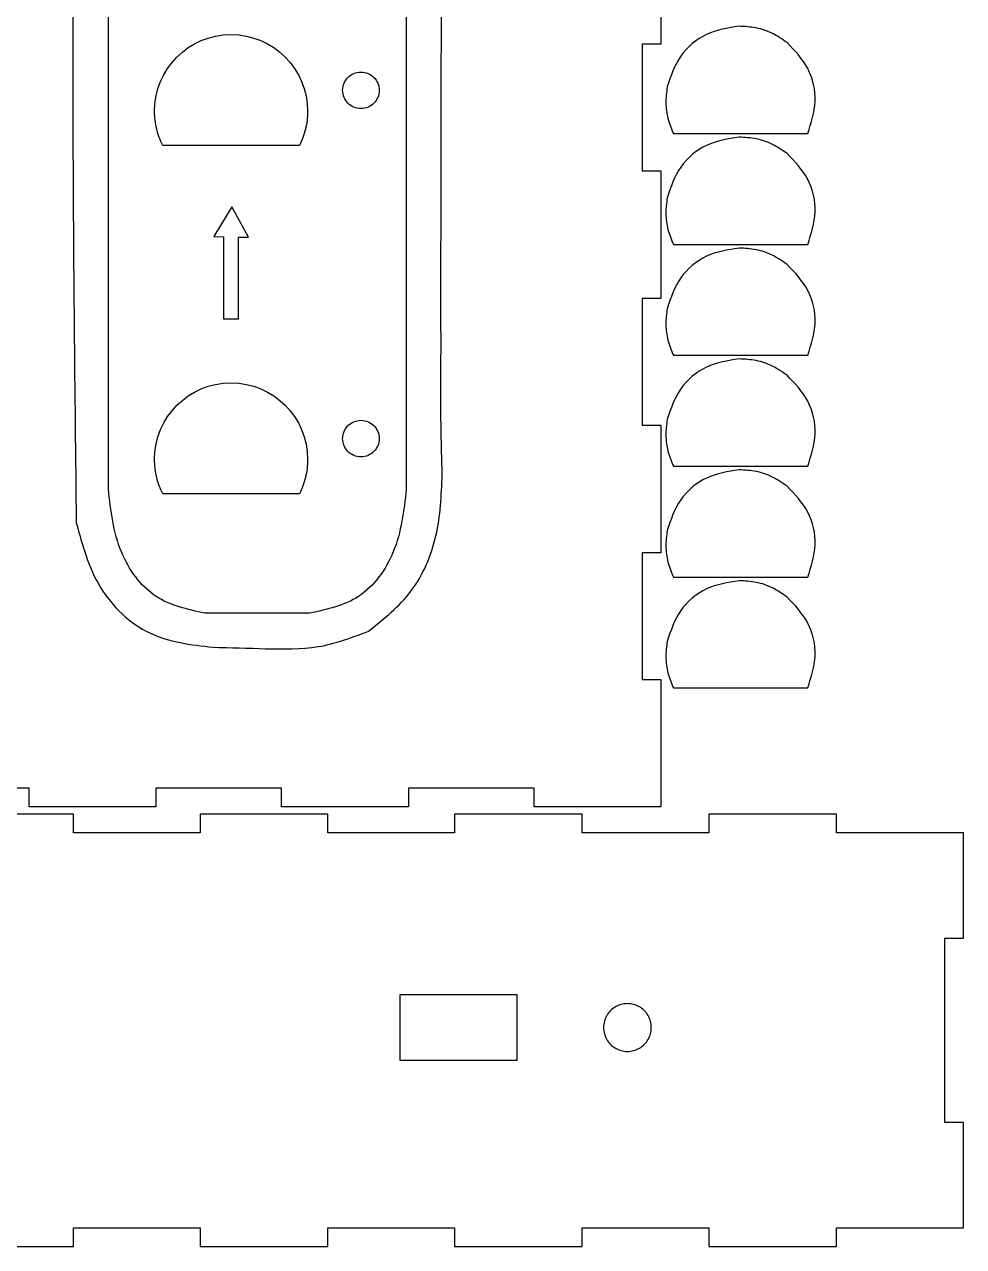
# Model space of a CAD drawing. Extents: x 11 to 585, y 6 to 386.
# Drawn here: x 433.8 to 585.4, y 6.2 to 203.5 of the extents above; entities that cross this region are included whole.
import ezdxf

# ---------------------------------------------------------------- set-up
doc = ezdxf.new("R2010")
doc.units = 0
doc.layers.get('0').update_dxf_attribs({"linetype": 'CONTINUOUS'})

msp = doc.modelspace()

# ---------------------------------------------------------------- linework, layer by layer
at = {"color": 7}
for p, q in [((447.319456, 128.431746), (447.319456, 314.734367)), ((495.41557, 314.734367), (495.41557, 128.431746)), ((536.482064, 220.939946), (536.482064, 200.316613)), ((462.320386, 200.87173), (463.455314, 201.287635)), ((463.455314, 201.287635), (464.639124, 201.592413)), ((464.639124, 201.592413), (465.865605, 201.779839)), ((465.865605, 201.779839), (467.12855, 201.843698)), ((467.12855, 201.843698), (468.391466, 201.779839)), ((468.391466, 201.779839), (469.617947, 201.592413)), ((469.617947, 201.592413), (470.801756, 201.287635)), ((470.801756, 201.287635), (471.936685, 200.87173)), ((549.129599, 203.187694), (549.129599, 203.187694)), ((459.270947, 199.019435), (460.221979, 199.731411)), ((460.221979, 199.731411), (461.240519, 200.350914)), ((461.240519, 200.350914), (462.320386, 200.87173)), ((471.936685, 200.87173), (473.016552, 200.350914)), ((473.016552, 200.350914), (474.035092, 199.731411)), ((474.035092, 199.731411), (474.986124, 199.019435)), ((536.482064, 200.316613), (533.48207, 200.316613)), ((533.48207, 200.316613), (533.48207, 179.873279)), ((456.885068, 196.390902), (457.596296, 197.342962)), ((457.596296, 197.342962), (458.393659, 198.221215)), ((458.393659, 198.221215), (459.270947, 199.019435)), ((474.986124, 199.019435), (475.86344, 198.221215)), ((475.86344, 198.221215), (476.660774, 197.342962)), ((476.660774, 197.342962), (477.372003, 196.390902)), ((455.745991, 194.290234), (456.26624, 195.371253)), ((456.26624, 195.371253), (456.885068, 196.390902)), ((477.372003, 196.390902), (477.990831, 195.371253)), ((477.990831, 195.371253), (478.51108, 194.290234)), ((486.440875, 195.296309), (486.684094, 195.444075)), ((486.684094, 195.444075), (486.941961, 195.568298)), ((486.941961, 195.568298), (487.213007, 195.667499)), ((487.213007, 195.667499), (487.495709, 195.740188)), ((487.495709, 195.740188), (487.788627, 195.784892)), ((487.788627, 195.784892), (488.090238, 195.800132)), ((488.090238, 195.800132), (488.391877, 195.784892)), ((488.391877, 195.784892), (488.684768, 195.740188)), ((488.684768, 195.740188), (488.967498, 195.667499)), ((488.967498, 195.667499), (489.238516, 195.568298)), ((489.238516, 195.568298), (489.49641, 195.444075)), ((489.49641, 195.444075), (489.73963, 195.296309)), ((455.330532, 193.154067), (455.745991, 194.290234)), ((478.51108, 194.290234), (478.926539, 193.154067)), ((485.155466, 193.151744), (485.20017, 193.444652)), ((485.20017, 193.444652), (485.27287, 193.727362)), ((485.27287, 193.727362), (485.372071, 193.998397)), ((485.372071, 193.998397), (485.496306, 194.256269)), ((485.496306, 194.256269), (485.644049, 194.499497)), ((485.644049, 194.499497), (485.81389, 194.726595)), ((485.81389, 194.726595), (486.004277, 194.936086)), ((486.004277, 194.936086), (486.213771, 195.126487)), ((486.213771, 195.126487), (486.440875, 195.296309)), ((489.73963, 195.296309), (489.966734, 195.126487)), ((489.966734, 195.126487), (490.176227, 194.936086)), ((490.176227, 194.936086), (490.366614, 194.726595)), ((490.366614, 194.726595), (490.536428, 194.499497)), ((490.536428, 194.499497), (490.684199, 194.256269)), ((490.684199, 194.256269), (490.808433, 193.998397)), ((490.808433, 193.998397), (490.907606, 193.727362)), ((490.907606, 193.727362), (490.980307, 193.444652)), ((490.980307, 193.444652), (491.025011, 193.151744)), ((454.838872, 190.741169), (455.026099, 191.968974)), ((455.026099, 191.968974), (455.330532, 193.154067)), ((478.926539, 193.154067), (479.230972, 191.968974)), ((479.230972, 191.968974), (479.418198, 190.741169)), ((485.140226, 192.850122), (485.155466, 193.151744)), ((485.155466, 192.548503), (485.140226, 192.850122)), ((485.20017, 192.255596), (485.155466, 192.548503)), ((485.27287, 191.972885), (485.20017, 192.255596)), ((485.372071, 191.70185), (485.27287, 191.972885)), ((485.496306, 191.443978), (485.372071, 191.70185)), ((485.644049, 191.200751), (485.496306, 191.443978)), ((490.684199, 191.443978), (490.536428, 191.200751)), ((490.808433, 191.70185), (490.684199, 191.443978)), ((490.907606, 191.972885), (490.808433, 191.70185)), ((490.980307, 192.255596), (490.907606, 191.972885)), ((491.025011, 192.548503), (490.980307, 192.255596)), ((491.025011, 193.151744), (491.040251, 192.850122)), ((491.040251, 192.850122), (491.025011, 192.548503)), ((454.774667, 189.476872), (454.77509, 189.476875)), ((454.780311, 189.103379), (454.774667, 189.476872)), ((454.77509, 189.476875), (454.838872, 190.741169)), ((479.418198, 190.741169), (479.482009, 189.476875)), ((479.482009, 189.476875), (479.476364, 189.103484)), ((485.81389, 190.973649), (485.644049, 191.200751)), ((486.004277, 190.764158), (485.81389, 190.973649)), ((486.213771, 190.57376), (486.004277, 190.764158)), ((486.440875, 190.403936), (486.213771, 190.57376)), ((486.684094, 190.256173), (486.440875, 190.403936)), ((486.941961, 190.13195), (486.684094, 190.256173)), ((487.213007, 190.032749), (486.941961, 190.13195)), ((487.495709, 189.960057), (487.213007, 190.032749)), ((487.788627, 189.915353), (487.495709, 189.960057)), ((488.090238, 189.900141), (487.788627, 189.915353)), ((488.391877, 189.915353), (488.090238, 189.900141)), ((488.684768, 189.960057), (488.391877, 189.915353)), ((488.967498, 190.032749), (488.684768, 189.960057)), ((489.238516, 190.13195), (488.967498, 190.032749)), ((489.49641, 190.256173), (489.238516, 190.13195)), ((489.73963, 190.403936), (489.49641, 190.256173)), ((489.966734, 190.57376), (489.73963, 190.403936)), ((490.176227, 190.764158), (489.966734, 190.57376)), ((490.366614, 190.973649), (490.176227, 190.764158)), ((490.536428, 191.200751), (490.366614, 190.973649)), ((454.797245, 188.732771), (454.780311, 189.103379)), ((454.825185, 188.365185), (454.797245, 188.732771)), ((454.863764, 188.000754), (454.825185, 188.365185)), ((454.912956, 187.639623), (454.863764, 188.000754)), ((454.972561, 187.28192), (454.912956, 187.639623)), ((479.346316, 187.639823), (479.287614, 187.282095)), ((479.394718, 188.000969), (479.346316, 187.639823)), ((479.43262, 188.365388), (479.394718, 188.000969)), ((479.459996, 188.73294), (479.43262, 188.365388)), ((479.476364, 189.103484), (479.459996, 188.73294)), ((455.042411, 186.92779), (454.972561, 187.28192)), ((455.122308, 186.577369), (455.042411, 186.92779)), ((455.212055, 186.230792), (455.122308, 186.577369)), ((455.31151, 185.8882), (455.212055, 186.230792)), ((455.42042, 185.549725), (455.31151, 185.8882)), ((455.538642, 185.215509), (455.42042, 185.549725)), ((478.844695, 185.549671), (478.72729, 185.215424)), ((478.952673, 185.888185), (478.844695, 185.549671)), ((479.051112, 186.230826), (478.952673, 185.888185)), ((479.139871, 186.577454), (479.051112, 186.230826)), ((479.218752, 186.92792), (479.139871, 186.577454)), ((479.287614, 187.282095), (479.218752, 186.92792)), ((455.666009, 184.88569), (455.538642, 185.215509)), ((455.802294, 184.5604), (455.666009, 184.88569)), ((455.947328, 184.239782), (455.802294, 184.5604)), ((456.100914, 183.923972), (455.947328, 184.239782)), ((457.480049, 183.923972), (456.100914, 183.923972)), ((458.859184, 183.923972), (457.480049, 183.923972)), ((460.238292, 183.923972), (458.859184, 183.923972)), ((461.617427, 183.923972), (460.238292, 183.923972)), ((462.996562, 183.923972), (461.617427, 183.923972)), ((464.375698, 183.923972), (462.996562, 183.923972)), ((465.754805, 183.923972), (464.375698, 183.923972)), ((467.13394, 183.923972), (465.754805, 183.923972)), ((468.513075, 183.923972), (467.13394, 183.923972)), ((469.892211, 183.923972), (468.513075, 183.923972)), ((471.271318, 183.923972), (469.892211, 183.923972)), ((472.650453, 183.923972), (471.271318, 183.923972)), ((474.029588, 183.923972), (472.650453, 183.923972)), ((475.408724, 183.923972), (474.029588, 183.923972)), ((476.787831, 183.923972), (475.408724, 183.923972)), ((478.166966, 183.923972), (476.787831, 183.923972)), ((478.320354, 184.23972), (478.166966, 183.923972)), ((478.464993, 184.560307), (478.320354, 184.23972)), ((478.600685, 184.885585), (478.464993, 184.560307)), ((478.72729, 185.215424), (478.600685, 184.885585)), ((549.129599, 185.28603), (549.129599, 185.28603)), ((533.48207, 179.873279), (536.482064, 179.873279)), ((536.482064, 179.873279), (536.482064, 159.249947)), ((549.129571, 167.384364), (549.129571, 167.384364)), ((536.482064, 159.249947), (533.48207, 159.249947)), ((533.48207, 159.249947), (533.48207, 138.806616)), ((549.129571, 149.482715), (549.129571, 149.482715)), ((460.221979, 143.50375), (461.240519, 144.123253)), ((461.240519, 144.123253), (462.320386, 144.644069)), ((462.320386, 144.644069), (463.455314, 145.059974)), ((463.455314, 145.059974), (464.639124, 145.364752)), ((464.639124, 145.364752), (465.865605, 145.552178)), ((465.865605, 145.552178), (467.12855, 145.616037)), ((467.12855, 145.616037), (468.391466, 145.552178)), ((468.391466, 145.552178), (469.617947, 145.364752)), ((469.617947, 145.364752), (470.801756, 145.059974)), ((470.801756, 145.059974), (471.936685, 144.644069)), ((471.936685, 144.644069), (473.016552, 144.123253)), ((473.016552, 144.123253), (474.035092, 143.50375)), ((458.393659, 141.993554), (459.270947, 142.791774)), ((459.270947, 142.791774), (460.221979, 143.50375)), ((474.035092, 143.50375), (474.986124, 142.791774)), ((474.986124, 142.791774), (475.86344, 141.993554)), ((456.26624, 139.143589), (456.885068, 140.163238)), ((456.885068, 140.163238), (457.596296, 141.115301)), ((457.596296, 141.115301), (458.393659, 141.993554)), ((475.86344, 141.993554), (476.660774, 141.115301)), ((476.660774, 141.115301), (477.372003, 140.163238)), ((477.372003, 140.163238), (477.990831, 139.143589)), ((455.745991, 138.062568), (456.26624, 139.143589)), ((477.990831, 139.143589), (478.51108, 138.062568)), ((485.496306, 138.028599), (485.644049, 138.271827)), ((485.644049, 138.271827), (485.81389, 138.498926)), ((485.81389, 138.498926), (486.004277, 138.708416)), ((486.004277, 138.708416), (486.213771, 138.898818)), ((486.213771, 138.898818), (486.440875, 139.068639)), ((486.440875, 139.068639), (486.684094, 139.216405)), ((486.684094, 139.216405), (486.941961, 139.340628)), ((486.941961, 139.340628), (487.213007, 139.439829)), ((487.213007, 139.439829), (487.495709, 139.512518)), ((487.495709, 139.512518), (487.788627, 139.557222)), ((487.788627, 139.557222), (488.090238, 139.572434)), ((488.090238, 139.572434), (488.391877, 139.557222)), ((488.391877, 139.557222), (488.684768, 139.512518)), ((488.684768, 139.512518), (488.967498, 139.439829)), ((488.967498, 139.439829), (489.238516, 139.340628)), ((489.238516, 139.340628), (489.49641, 139.216405)), ((489.49641, 139.216405), (489.73963, 139.068639)), ((489.73963, 139.068639), (489.966734, 138.898818)), ((489.966734, 138.898818), (490.176227, 138.708416)), ((490.176227, 138.708416), (490.366614, 138.498926)), ((490.366614, 138.498926), (490.536428, 138.271827)), ((490.536428, 138.271827), (490.684199, 138.028599)), ((533.48207, 138.806616), (536.482064, 138.806616)), ((536.482064, 138.806616), (536.482064, 118.183283)), ((455.026099, 135.741301), (455.330532, 136.9264)), ((455.330532, 136.9264), (455.745991, 138.062568)), ((478.51108, 138.062568), (478.926539, 136.9264)), ((478.926539, 136.9264), (479.230972, 135.741301)), ((485.140226, 136.622453), (485.155466, 136.924075)), ((485.155466, 136.320833), (485.140226, 136.622453)), ((485.155466, 136.924075), (485.20017, 137.216982)), ((485.20017, 136.027926), (485.155466, 136.320833)), ((485.20017, 137.216982), (485.27287, 137.499692)), ((485.27287, 137.499692), (485.372071, 137.770727)), ((485.372071, 137.770727), (485.496306, 138.028599)), ((490.684199, 138.028599), (490.808433, 137.770727)), ((490.808433, 137.770727), (490.907606, 137.499692)), ((490.907606, 137.499692), (490.980307, 137.216982)), ((490.980307, 137.216982), (491.025011, 136.924075)), ((491.025011, 136.320833), (490.980307, 136.027926)), ((491.025011, 136.924075), (491.040251, 136.622453)), ((491.040251, 136.622453), (491.025011, 136.320833)), ((454.77509, 133.2492), (454.838872, 134.513496)), ((454.838872, 134.513496), (455.026099, 135.741301)), ((479.230972, 135.741301), (479.418198, 134.513496)), ((479.418198, 134.513496), (479.482009, 133.2492)), ((485.27287, 135.745216), (485.20017, 136.027926)), ((485.372071, 135.474181), (485.27287, 135.745216)), ((485.496306, 135.216309), (485.372071, 135.474181)), ((485.644049, 134.973081), (485.496306, 135.216309)), ((485.81389, 134.74598), (485.644049, 134.973081)), ((486.004277, 134.536489), (485.81389, 134.74598)), ((486.213771, 134.346091), (486.004277, 134.536489)), ((486.440875, 134.176266), (486.213771, 134.346091)), ((486.684094, 134.028503), (486.440875, 134.176266)), ((489.73963, 134.176266), (489.49641, 134.028503)), ((489.966734, 134.346091), (489.73963, 134.176266)), ((490.176227, 134.536489), (489.966734, 134.346091)), ((490.366614, 134.74598), (490.176227, 134.536489)), ((490.536428, 134.973081), (490.366614, 134.74598)), ((490.684199, 135.216309), (490.536428, 134.973081)), ((490.808433, 135.474181), (490.684199, 135.216309)), ((490.907606, 135.745216), (490.808433, 135.474181)), ((490.980307, 136.027926), (490.907606, 135.745216)), ((454.780311, 132.875707), (454.774667, 133.2492)), ((454.774667, 133.2492), (454.77509, 133.2492)), ((454.797245, 132.505099), (454.780311, 132.875707)), ((454.825185, 132.137513), (454.797245, 132.505099)), ((479.459996, 132.505268), (479.43262, 132.137719)), ((479.476364, 132.875812), (479.459996, 132.505268)), ((479.482009, 133.2492), (479.476364, 132.875812)), ((486.941961, 133.90428), (486.684094, 134.028503)), ((487.213007, 133.805079), (486.941961, 133.90428)), ((487.495709, 133.732387), (487.213007, 133.805079)), ((487.788627, 133.687683), (487.495709, 133.732387)), ((488.090238, 133.672471), (487.788627, 133.687683)), ((488.391877, 133.687683), (488.090238, 133.672471)), ((488.684768, 133.732387), (488.391877, 133.687683)), ((488.967498, 133.805079), (488.684768, 133.732387)), ((489.238516, 133.90428), (488.967498, 133.805079)), ((489.49641, 134.028503), (489.238516, 133.90428)), ((454.863764, 131.773085), (454.825185, 132.137513)), ((454.912956, 131.41195), (454.863764, 131.773085)), ((454.972561, 131.054251), (454.912956, 131.41195)), ((455.042411, 130.700124), (454.972561, 131.054251)), ((455.122308, 130.349703), (455.042411, 130.700124)), ((455.212055, 130.003125), (455.122308, 130.349703)), ((479.139871, 130.349787), (479.051112, 130.003159)), ((479.218752, 130.700256), (479.139871, 130.349787)), ((479.287614, 131.054426), (479.218752, 130.700256)), ((479.346316, 131.412153), (479.287614, 131.054426)), ((479.394718, 131.773299), (479.346316, 131.412153)), ((479.43262, 132.137719), (479.394718, 131.773299)), ((549.129599, 131.581044), (549.129599, 131.581044)), ((447.319456, 128.431746), (447.319456, 128.431746)), ((455.31151, 129.660533), (455.212055, 130.003125)), ((455.42042, 129.322061), (455.31151, 129.660533)), ((455.538642, 128.987845), (455.42042, 129.322061)), ((455.666009, 128.658026), (455.538642, 128.987845)), ((455.802294, 128.332739), (455.666009, 128.658026)), ((455.947328, 128.012121), (455.802294, 128.332739)), ((478.464993, 128.332643), (478.320354, 128.012056)), ((478.600685, 128.657924), (478.464993, 128.332643)), ((478.72729, 128.987757), (478.600685, 128.657924)), ((478.844695, 129.322004), (478.72729, 128.987757)), ((478.952673, 129.660519), (478.844695, 129.322004)), ((479.051112, 130.003159), (478.952673, 129.660519)), ((456.100914, 127.696308), (455.947328, 128.012121)), ((457.480049, 127.696308), (456.100914, 127.696308)), ((458.859184, 127.696308), (457.480049, 127.696308)), ((460.238292, 127.696308), (458.859184, 127.696308)), ((461.617427, 127.696308), (460.238292, 127.696308)), ((462.996562, 127.696308), (461.617427, 127.696308)), ((464.375698, 127.696308), (462.996562, 127.696308)), ((465.754805, 127.696308), (464.375698, 127.696308)), ((467.13394, 127.696308), (465.754805, 127.696308)), ((468.513075, 127.696308), (467.13394, 127.696308)), ((469.892211, 127.696308), (468.513075, 127.696308)), ((471.271318, 127.696308), (469.892211, 127.696308)), ((472.650453, 127.696308), (471.271318, 127.696308)), ((474.029588, 127.696308), (472.650453, 127.696308)), ((475.408724, 127.696308), (474.029588, 127.696308)), ((476.787831, 127.696308), (475.408724, 127.696308)), ((478.166966, 127.696308), (476.787831, 127.696308)), ((478.320354, 128.012056), (478.166966, 127.696308)), ((536.482064, 118.183283), (533.48207, 118.183283)), ((533.48207, 118.183283), (533.48207, 97.739972)), ((549.129599, 113.679375), (549.129599, 113.679375)), ((479.854458, 108.431735), (462.880541, 108.431735)), ((533.48207, 97.739972), (536.482064, 97.739972)), ((536.482064, 97.739972), (536.482064, 77.161597)), ((434.51399, 80.161591), (414.21939, 80.161591)), ((434.51399, 77.161597), (434.51399, 80.161591)), ((475.28322, 80.161591), (454.98862, 80.161591)), ((454.98862, 80.161591), (454.98862, 77.161597)), ((475.28322, 77.161597), (475.28322, 80.161591)), ((516.052449, 80.161591), (495.757849, 80.161591)), ((495.757849, 80.161591), (495.757849, 77.161597)), ((516.052449, 77.161597), (516.052449, 80.161591)), ((454.98862, 77.161597), (434.51399, 77.161597)), ((495.757849, 77.161597), (475.28322, 77.161597)), ((536.482064, 77.161597), (516.052449, 77.161597)), ((441.676508, 75.991984), (421.056647, 75.991984)), ((441.676508, 72.984567), (441.676508, 75.991984)), ((482.748646, 75.991984), (462.11998, 75.991984)), ((462.11998, 75.991984), (462.11998, 72.984567)), ((482.748646, 72.984567), (482.748646, 75.991984)), ((523.81198, 75.991984), (503.192119, 75.991984)), ((503.192119, 75.991984), (503.192119, 72.984567)), ((523.81198, 72.984567), (523.81198, 75.991984)), ((564.884175, 75.991984), (544.255452, 75.991984)), ((544.255452, 75.991984), (544.255452, 72.984567)), ((564.884175, 72.984567), (564.884175, 75.991984)), ((462.11998, 72.984567), (441.676508, 72.984567)), ((503.192119, 72.984567), (482.748646, 72.984567)), ((544.255452, 72.984567), (523.81198, 72.984567)), ((585.37173, 72.984567), (564.884175, 72.984567)), ((585.37173, 55.945401), (585.37173, 72.984567)), ((585.37173, 72.984567), (585.37173, 72.984567)), ((582.373119, 47.037762), (582.373119, 55.945401)), ((582.373119, 55.945401), (585.37173, 55.945401)), ((494.419241, 46.88333), (513.285825, 46.88333)), ((494.419241, 36.211322), (494.419241, 46.88333)), ((513.285825, 46.88333), (513.285825, 36.211322)), ((582.373119, 46.04115), (582.373119, 47.037762)), ((582.373119, 35.140317), (582.373119, 46.04115)), ((534.967688, 41.547326), (534.967688, 41.547326)), ((513.285825, 36.211322), (494.419241, 36.211322)), ((582.373119, 26.232706), (582.373119, 35.140317)), ((585.37173, 26.232706), (582.373119, 26.232706)), ((585.37173, 9.19354), (585.37173, 26.232706)), ((441.676508, 6.186095), (441.676508, 9.19354)), ((441.676508, 9.19354), (462.11998, 9.19354)), ((462.11998, 9.19354), (462.11998, 6.186095)), ((482.748646, 6.186095), (482.748646, 9.19354)), ((482.748646, 9.19354), (503.192119, 9.19354)), ((503.192119, 9.19354), (503.192119, 6.186095)), ((523.81198, 6.186095), (523.81198, 9.19354)), ((523.81198, 9.19354), (544.255452, 9.19354)), ((544.255452, 9.19354), (544.255452, 6.186095)), ((564.884175, 6.186095), (564.884175, 9.19354)), ((564.884175, 9.19354), (585.37173, 9.19354)), ((421.056647, 6.186095), (441.676508, 6.186095)), ((462.11998, 6.186095), (482.748646, 6.186095)), ((503.192119, 6.186095), (523.81198, 6.186095)), ((544.255452, 6.186095), (564.884175, 6.186095))]:
    msp.add_line(p, q, dxfattribs=at)
at = {"color": 1}
for p, q in [((467.251824, 174.025352), (464.332574, 169.254033)), ((469.924102, 169.112922), (467.251824, 174.025352)), ((467.251824, 174.025352), (467.251824, 174.025352)), ((464.332574, 169.254033), (465.928879, 169.209936)), ((465.928879, 169.209936), (465.928879, 155.927852)), ((468.327768, 155.927852), (468.327768, 169.157019)), ((468.327768, 169.157019), (469.924102, 169.112922)), ((465.928879, 155.927852), (468.327768, 155.927852))]:
    msp.add_line(p, q, dxfattribs=at)
at = {"color": 7}
for points, knots in [([(501.002074, 159.219743), (501.029894, 177.201967), (501.085535, 213.166705), (501.275799, 267.113765), (500.727885, 303.073779), (500.453942, 321.052823)], [0, 0, 0, 0, 53.947056, 107.894982, 161.83713, 161.83713, 161.83713, 161.83713]), ([(441.481295, 313.560021), (441.591056, 292.39331), (441.810581, 250.059426), (441.408002, 186.558414), (441.896571, 144.227045), (442.140848, 123.062053)], [0, 0, 0, 0, 63.500696, 127.002775, 190.500699, 190.500699, 190.500699, 190.500699]), ([(549.129599, 203.187694), (547.325352, 202.902981), (543.710775, 202.332595), (539.28408, 198.60461), (538.11621, 195.132594), (537.532806, 193.398164)], [0, 0, 0, 0, 5.413713, 10.845677, 16.267776, 16.267776, 16.267776, 16.267776]), ([(556.886872, 200.545168), (556.122508, 201.072698), (554.593388, 202.128028), (551.914716, 203.035427), (550.058364, 203.136917), (549.129599, 203.187694)], [0, 0, 0, 0, 2.777816, 5.557053, 8.339814, 8.339814, 8.339814, 8.339814]), ([(560.215655, 185.870166), (560.776995, 187.591447), (561.90045, 191.03639), (560.637029, 196.616114), (558.135976, 199.236477), (556.886872, 200.545168)], [0, 0, 0, 0, 5.36726, 10.741938, 16.104399, 16.104399, 16.104399, 16.104399]), ([(537.532806, 193.398164), (537.425574, 192.547781), (537.210825, 190.844757), (537.542239, 188.256206), (538.196476, 186.665618), (538.52366, 185.870166)], [0, 0, 0, 0, 2.565422, 5.137654, 7.710909, 7.710909, 7.710909, 7.710909]), ([(538.52366, 185.870166), (540.933878, 185.870166), (545.754319, 185.870166), (552.984984, 185.870166), (557.80543, 185.870166), (560.215655, 185.870166)], [0, 0, 0, 0, 7.230655, 14.461322, 21.691995, 21.691995, 21.691995, 21.691995]), ([(549.129599, 185.28603), (547.325352, 185.001317), (543.710775, 184.430932), (539.28408, 180.702945), (538.11621, 177.230928), (537.532806, 175.496498)], [0, 0, 0, 0, 5.413713, 10.845678, 16.267778, 16.267778, 16.267778, 16.267778]), ([(556.886872, 182.643505), (556.122508, 183.171035), (554.593388, 184.226365), (551.914716, 185.133764), (550.058364, 185.235253), (549.129599, 185.28603)], [0, 0, 0, 0, 2.777816, 5.557053, 8.339814, 8.339814, 8.339814, 8.339814]), ([(560.215655, 167.968497), (560.776995, 169.689779), (561.90045, 173.134723), (560.637029, 178.714449), (558.135976, 181.334813), (556.886872, 182.643505)], [0, 0, 0, 0, 5.367262, 10.741942, 16.104404, 16.104404, 16.104404, 16.104404]), ([(537.532806, 175.496498), (537.425574, 174.646115), (537.210825, 172.943091), (537.54224, 170.354539), (538.196476, 168.76395), (538.52366, 167.968497)], [0, 0, 0, 0, 2.565422, 5.137654, 7.710912, 7.710912, 7.710912, 7.710912]), ([(538.52366, 167.968497), (540.933878, 167.968497), (545.754319, 167.968497), (552.984984, 167.968497), (557.80543, 167.968497), (560.215655, 167.968497)], [0, 0, 0, 0, 7.230655, 14.461322, 21.691995, 21.691995, 21.691995, 21.691995]), ([(549.129571, 167.384364), (547.32533, 167.099651), (543.710762, 166.529263), (539.284078, 162.801277), (538.11621, 159.329263), (537.532806, 157.594832)], [0, 0, 0, 0, 5.413693, 10.845652, 16.267754, 16.267754, 16.267754, 16.267754]), ([(556.886844, 164.741839), (556.12248, 165.269369), (554.59336, 166.324699), (551.914688, 167.232098), (550.058335, 167.333587), (549.129571, 167.384364)], [0, 0, 0, 0, 2.777816, 5.557053, 8.339814, 8.339814, 8.339814, 8.339814]), ([(560.215627, 150.066834), (560.776966, 151.788115), (561.900422, 155.233059), (560.637001, 160.812784), (558.135948, 163.433148), (556.886844, 164.741839)], [0, 0, 0, 0, 5.367261, 10.74194, 16.104401, 16.104401, 16.104401, 16.104401]), ([(501.214334, 130.74163), (501.124083, 133.904355), (500.943548, 140.230942), (501.036751, 149.725195), (501.013633, 156.054863), (501.002074, 159.219743)], [0, 0, 0, 0, 9.491119, 18.985651, 28.480455, 28.480455, 28.480455, 28.480455]), ([(537.532806, 157.594832), (537.425574, 156.744449), (537.210825, 155.041425), (537.542239, 152.452874), (538.196476, 150.862286), (538.52366, 150.066834)], [0, 0, 0, 0, 2.565422, 5.137654, 7.710909, 7.710909, 7.710909, 7.710909]), ([(538.52366, 150.066834), (540.933876, 150.066834), (545.754309, 150.066834), (552.984965, 150.066834), (557.805405, 150.066834), (560.215627, 150.066834)], [0, 0, 0, 0, 7.230647, 14.461301, 21.691967, 21.691967, 21.691967, 21.691967]), ([(549.129571, 149.482715), (547.32533, 149.198002), (543.710762, 148.627614), (539.284078, 144.899628), (538.11621, 141.427614), (537.532806, 139.693183)], [0, 0, 0, 0, 5.413693, 10.845652, 16.267754, 16.267754, 16.267754, 16.267754]), ([(556.886844, 146.84019), (556.12248, 147.36772), (554.59336, 148.42305), (551.914688, 149.330449), (550.058335, 149.431938), (549.129571, 149.482715)], [0, 0, 0, 0, 2.777816, 5.557053, 8.339814, 8.339814, 8.339814, 8.339814]), ([(560.215627, 132.165182), (560.776967, 133.886464), (561.900422, 137.331408), (560.637002, 142.911135), (558.135948, 145.531499), (556.886844, 146.84019)], [0, 0, 0, 0, 5.367263, 10.741943, 16.104404, 16.104404, 16.104404, 16.104404]), ([(537.532806, 139.693183), (537.425574, 138.8428), (537.210825, 137.139776), (537.54224, 134.551224), (538.196476, 132.960635), (538.52366, 132.165182)], [0, 0, 0, 0, 2.565422, 5.137654, 7.710912, 7.710912, 7.710912, 7.710912]), ([(489.313926, 105.532156), (491.798066, 107.523251), (496.851729, 111.573876), (500.796878, 120.880262), (501.074581, 127.440317), (501.214334, 130.74163)], [0, 0, 0, 0, 9.43612, 19.196563, 29.084517, 29.084517, 29.084517, 29.084517]), ([(549.129599, 131.581044), (547.325352, 131.296331), (543.710774, 130.725945), (539.284077, 126.997954), (538.116209, 123.525934), (537.532806, 121.7915)], [0, 0, 0, 0, 5.413713, 10.845679, 16.267788, 16.267788, 16.267788, 16.267788]), ([(538.52366, 132.165182), (540.933876, 132.165182), (545.754309, 132.165182), (552.984965, 132.165182), (557.805405, 132.165182), (560.215627, 132.165182)], [0, 0, 0, 0, 7.230647, 14.461301, 21.691967, 21.691967, 21.691967, 21.691967]), ([(556.886872, 128.938518), (556.122508, 129.466048), (554.593388, 130.521378), (551.914716, 131.428777), (550.058364, 131.530267), (549.129599, 131.581044)], [0, 0, 0, 0, 2.777816, 5.557053, 8.339814, 8.339814, 8.339814, 8.339814]), ([(462.880541, 108.431735), (460.092381, 109.044186), (454.262324, 110.324824), (448.446422, 118.535591), (447.710875, 124.99461), (447.319456, 128.431746)], [0, 0, 0, 0, 8.323821, 17.405152, 27.734396, 27.734396, 27.734396, 27.734396]), ([(495.41557, 128.431746), (495.02415, 124.994609), (494.288598, 118.535587), (488.47268, 110.324825), (482.642619, 109.044186), (479.854458, 108.431735)], [0, 0, 0, 0, 10.329245, 19.410585, 27.734413, 27.734413, 27.734413, 27.734413]), ([(560.215655, 114.26349), (560.776995, 115.984778), (561.90045, 119.429728), (560.63703, 125.009461), (558.135976, 127.629826), (556.886872, 128.938518)], [0, 0, 0, 0, 5.367277, 10.74196, 16.104423, 16.104423, 16.104423, 16.104423]), ([(442.140848, 123.062053), (443.121964, 119.430106), (445.053225, 112.280865), (453.481016, 104.164883), (460.680722, 103.339753), (464.220729, 102.934046)], [0, 0, 0, 0, 11.179256, 22.005606, 32.477879, 32.477879, 32.477879, 32.477879]), ([(537.532806, 121.7915), (537.425574, 120.941116), (537.210825, 119.238091), (537.54224, 116.649536), (538.196476, 115.058945), (538.52366, 114.26349)], [0, 0, 0, 0, 2.565424, 5.137658, 7.71092, 7.71092, 7.71092, 7.71092]), ([(549.129599, 113.679375), (547.325351, 113.394678), (543.710763, 112.824322), (539.284082, 109.096302), (538.116211, 105.62428), (537.532806, 103.889848)], [0, 0, 0, 0, 5.413704, 10.845681, 16.267792, 16.267792, 16.267792, 16.267792]), ([(538.52366, 114.26349), (540.933878, 114.26349), (545.754319, 114.26349), (552.984984, 114.26349), (557.80543, 114.26349), (560.215655, 114.26349)], [0, 0, 0, 0, 7.230655, 14.461322, 21.691995, 21.691995, 21.691995, 21.691995]), ([(556.886872, 111.036844), (556.122508, 111.564374), (554.593388, 112.619705), (551.914716, 113.527104), (550.058364, 113.628597), (549.129599, 113.679375)], [0, 0, 0, 0, 2.777816, 5.557054, 8.339815, 8.339815, 8.339815, 8.339815]), ([(560.215655, 96.361852), (560.776995, 98.08313), (561.900451, 101.528067), (560.637027, 107.107787), (558.135976, 109.728151), (556.886872, 111.036844)], [0, 0, 0, 0, 5.367248, 10.741922, 16.104387, 16.104387, 16.104387, 16.104387]), ([(464.220729, 102.934046), (467.042247, 102.856812), (472.689027, 102.702241), (481.296717, 102.498896), (486.643521, 104.521825), (489.313926, 105.532156)], [0, 0, 0, 0, 8.491232, 16.99373, 25.477178, 25.477178, 25.477178, 25.477178]), ([(537.532806, 103.889848), (537.425574, 103.039463), (537.210825, 101.336438), (537.542238, 98.747887), (538.196476, 97.157302), (538.52366, 96.361852)], [0, 0, 0, 0, 2.565427, 5.13766, 7.710907, 7.710907, 7.710907, 7.710907]), ([(538.52366, 96.361852), (540.933878, 96.361852), (545.754319, 96.361852), (552.984984, 96.361852), (557.80543, 96.361852), (560.215655, 96.361852)], [0, 0, 0, 0, 7.230655, 14.461322, 21.691995, 21.691995, 21.691995, 21.691995]), ([(534.967688, 41.547326), (534.941979, 41.209853), (534.890772, 40.537701), (534.48614, 39.597046), (533.870475, 38.788909), (533.061377, 38.169154), (532.120449, 37.779878), (530.776972, 37.600412), (529.090157, 38.052795), (527.617713, 39.52814), (527.07054, 41.547326), (527.617713, 43.566512), (529.090157, 45.041857), (530.776972, 45.49424), (532.120449, 45.314774), (533.061377, 44.925498), (533.870475, 44.305743), (534.48614, 43.497606), (534.890772, 42.556951), (534.941979, 41.884799), (534.967688, 41.547326)], [0, 0, 0, 0, 1.009527, 2.0107, 3.020227, 4.029754, 5.030927, 6.040454, 8.056835, 10.013411, 12.029792, 14.046174, 16.00275, 18.019131, 19.028658, 20.029831, 21.039358, 22.048885, 23.050057, 24.059584, 24.059584, 24.059584, 24.059584])]:
    msp.add_open_spline(points, degree=3, knots=knots, dxfattribs=at)

doc.saveas('drawing.dxf')
